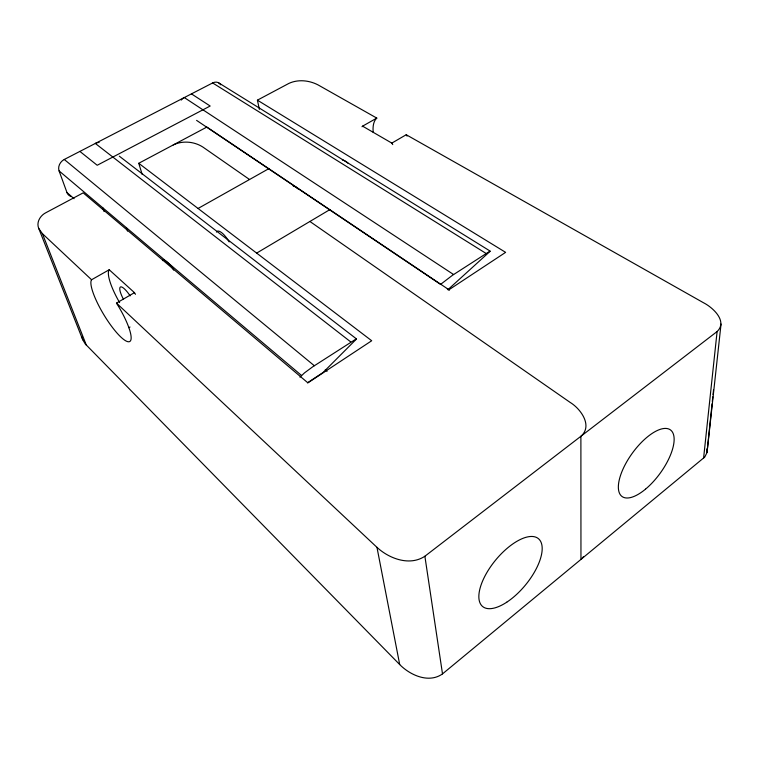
<?xml version="1.0" encoding="UTF-8"?>
<svg xmlns="http://www.w3.org/2000/svg" width="759" height="759" viewBox="0 0 759 759"><rect width="100%" height="100%" fill="white"/><g stroke="black" fill="none" stroke-linecap="round" stroke-linejoin="round"><path stroke-width="1.14" d="M712.075 403.797L707.018 452.525L704.779 457.013L442.506 673.897C428.844 683.631 410.211 675.254 399.699 664.552L85.255 343.95L82.74 339.766L38.756 228.478C36.043 222.169 40.445 215.262 46.195 212.539L83.196 192.852L307.898 382.859L371.701 340.744L138.755 163.289L206.865 127.057L448.948 289.758L505.617 252.358L257.405 100.16L288.837 83.433C298.05 79.107 309.293 80.312 318.154 84.961L376.796 118.1A32.447 15.844 60.6 0 0 373.219 132.389M712.312 401.577L712.805 396.834M713.043 394.566L713.526 389.879M703.593 458.151L717.103 331.55C727.947 321.256 712.824 307.442 703.403 302.699L406.226 134.732L391.824 143.1L362.584 126.155A32.646 15.522 60.5 0 0 361.996 126.753M721.05 324.017L707.018 452.525L707.103 448.759M356.445 339.064L323.078 372.498L307.509 382.783M490.191 251.238L447.867 289.729M583.472 556.698L580.958 559.487L580.891 436.283C593.054 425.856 580.739 408.864 570.256 402.488L309.9 221.467M299.957 377.185L304.501 372.868L312.689 366.815L356.351 338.827L119.315 156.174M135.491 294.302A36.138 8.947 58.9 0 0 134.457 292.651L116.478 303.107L376.967 547.343C389.244 558.69 409.718 566.356 424.879 556.243L717.103 331.55M196.6 120.387L440.552 284.407L452.506 275.261L490.086 251.068L218.706 82.873M128.888 327.67L130.007 327.015M256.646 253.098L329.786 209.664M38.756 228.478L42.39 233.639L91.573 279.748L109.22 269.749L134.457 292.651M362.584 126.155L376.796 118.1M198.061 208.469L268.8 168.678M71.09 196.448A8.899 7.305 -47.1 0 1 67.01 192.625L59.088 170.917A9.032 7.533 -47.9 0 1 64.268 159.466L212.634 82.949A8.567 6.698 -60.6 0 1 220.622 84.809M173.261 144.931C182.577 140.406 194.304 141.478 202.919 147.085L249.55 179.513M212.634 82.949L485.94 253.364M191.439 93.879L210.167 106.023L97.199 165.263L79.894 151.411M453.597 274.54L184.295 97.56A8.643 6.859 -58.8 0 0 181.221 100.084M447.307 288.942L449.271 290.251M350.715 341.892L95.33 143.451A8.909 7.372 -51.2 0 1 99.125 142.464M325.25 369.794L327.072 371.293M64.268 159.466L314.321 365.724M59.088 170.917L301.56 375.487M67.01 192.625L74.059 198.687M42.39 233.639L86.336 345.155M102.797 207.795L104.087 211.552M82.74 339.766L81.906 336.635M126.421 227.719L127.531 231.097M138.755 163.289L142.199 174.475M257.405 100.16L259.388 109.381M376.967 547.343L399.699 664.552M424.879 556.243L442.506 673.897M293.278 186.097A14.487 5.835 60 0 1 298.723 189.446M116.478 303.107A36.385 8.434 58.9 0 1 130.434 340.895A36.385 8.434 58.9 0 1 105.662 317.67A36.385 8.434 58.9 0 1 91.573 279.748M216.429 232.074A14.905 4.99 59.5 0 1 229.161 241.893M119.618 302.594A36.138 8.947 58.9 0 1 109.22 269.749M123.442 299.274A15.484 3.833 58.9 0 1 120.472 286.968A15.484 3.833 58.9 0 1 130.15 295.868M406.226 134.732A32.447 15.844 60.6 0 1 407.071 136.108M342.366 159.988A14.174 6.328 60.2 0 1 347.945 163.119M391.824 143.1A32.646 15.522 60.5 0 1 392.735 144.59M162.445 260.622A15.256 4.374 59.2 0 1 173.669 270.119M506.746 602.21A43.908 19.44 -50.6 0 0 539.621 539.877A43.908 19.44 -50.6 0 0 485.181 575.616A43.908 19.44 -50.6 0 0 506.746 602.21M645.52 489.147A41.166 17.163 -54 0 0 670.757 430.154A41.166 17.163 -54 0 0 622.456 470.343A41.166 17.163 -54 0 0 645.52 489.147"/></g></svg>
